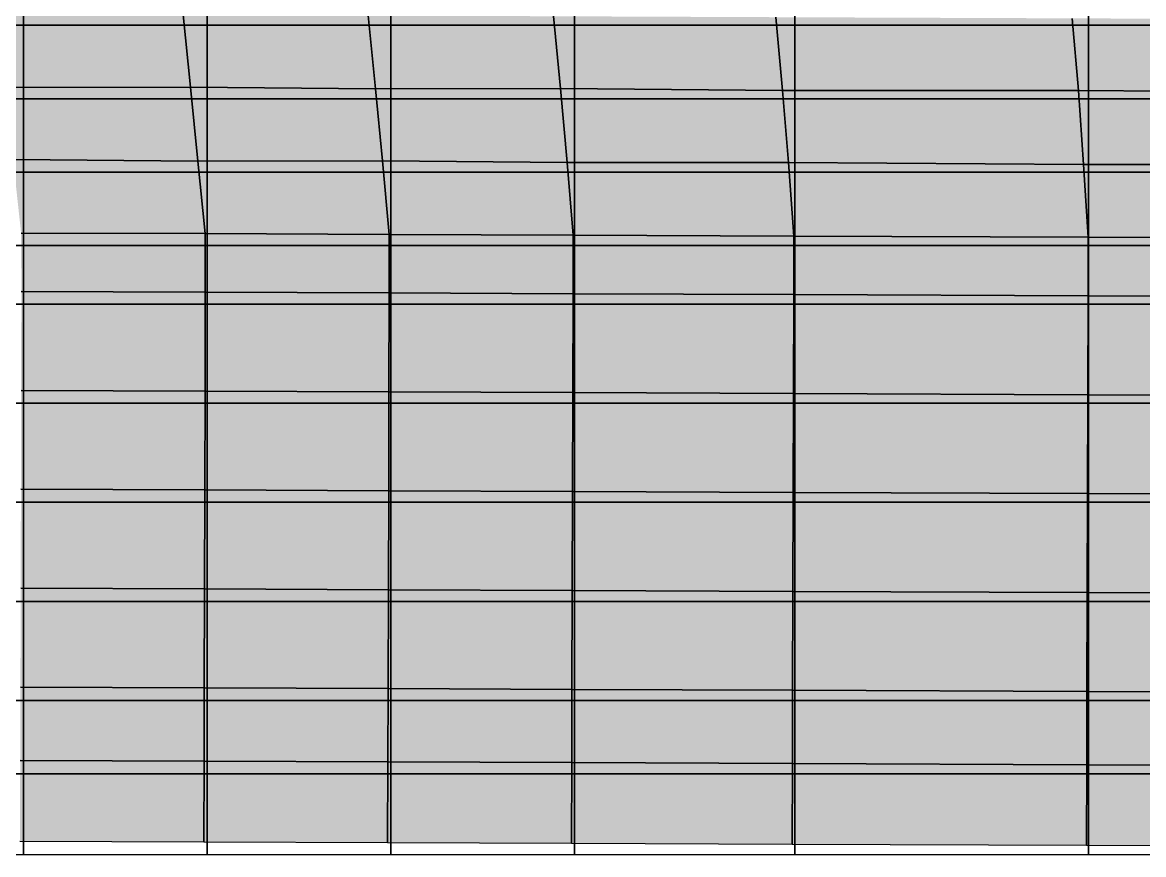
# Model space of a CAD drawing. Header units: inches. Extents: x -100 to 100, y -42 to 41.
# Drawn here: x 69.48 to 84.75, y -41.4 to -30.06 of the extents above; entities that cross this region are included whole.
import ezdxf

# ---------------------------------------------------------------- set-up
doc = ezdxf.new("R2010")
doc.units = ezdxf.units.IN
doc.header["$MEASUREMENT"] = 0
for name, color, linetype in [('Mesh-Acs', 7, 'Continuous'), ('Mesh-Ag1', 7, 'Continuous'), ('Mesh-Dc1', 7, 'Continuous'), ('Mesh-Dg1', 7, 'Continuous'), ('Mesh-Ds1', 7, 'Continuous'), ('Undeformed Mesh-Ac1①', 7, 'Continuous'), ('Undeformed Mesh-Acs', 7, 'Continuous'), ('Undeformed Mesh-Ag1', 7, 'Continuous'), ('Undeformed Mesh-Dc1', 7, 'Continuous'), ('Undeformed Mesh-Dg1', 7, 'Continuous'), ('Undeformed Mesh-Ds1', 7, 'Continuous')]:
    doc.layers.add(name, color=color, linetype=linetype)

msp = doc.modelspace()

# ---------------------------------------------------------------- linework, layer by layer
at = {"color": 7, "true_color": 0xffffff, "transparency": 33554687}
for points in [[(69.2535, -30.9486), (71.6729, -29.9585), (69.1542, -29.9496)], [(69.2535, -30.9486), (71.7725, -30.9444), (71.6729, -29.9585)], [(74.2926, -30.9658), (74.1922, -29.9676), (71.6729, -29.9585)], [(74.2926, -30.9658), (71.6729, -29.9585), (71.7725, -30.9444)], [(74.2926, -30.9658), (76.7145, -29.977), (74.1922, -29.9676)], [(74.2926, -30.9658), (76.8121, -30.9619), (76.7145, -29.977)], [(76.8121, -30.9619), (79.7413, -29.9898), (76.7145, -29.977)], [(76.8121, -30.9619), (79.835, -30.9882), (79.7413, -29.9898)], [(79.835, -30.9882), (83.7791, -30.0055), (79.7413, -29.9898)], [(79.835, -30.9882), (83.8656, -30.9899), (83.7791, -30.0055)], [(83.8656, -30.9899), (87.8168, -30.02174), (83.7791, -30.0055)], [(83.8656, -30.9899), (87.8958, -31.02024), (87.8168, -30.02174)], [(71.7725, -30.9444), (69.2535, -30.9486), (69.3565, -31.9288)], [(71.7725, -30.9444), (69.3565, -31.9288), (71.8724, -31.9501)], [(74.387, -31.9462), (74.2926, -30.9658), (71.7725, -30.9444)], [(74.387, -31.9462), (71.7725, -30.9444), (71.8724, -31.9501)], [(76.8121, -30.9619), (74.2926, -30.9658), (74.387, -31.9462)], [(76.8121, -30.9619), (74.387, -31.9462), (76.8992, -31.9688)], [(79.835, -30.9882), (76.8121, -30.9619), (76.8992, -31.9688)], [(79.835, -30.9882), (76.8992, -31.9688), (79.91396, -31.9686)], [(83.8656, -30.9899), (79.835, -30.9882), (79.91396, -31.9686)], [(83.8656, -30.9899), (79.91396, -31.9686), (83.9334, -31.9968)], [(87.8958, -31.02024), (83.8656, -30.9899), (83.9334, -31.9968)], [(87.8958, -31.02024), (83.9334, -31.9968), (87.95617, -32)], [(71.97242, -32.9391), (71.8724, -31.9501), (69.3565, -31.9288)], [(71.97242, -32.9391), (69.3565, -31.9288), (69.46548, -32.9305)], [(74.4782, -32.9489), (74.387, -31.9462), (71.8724, -31.9501)], [(74.4782, -32.9489), (71.8724, -31.9501), (71.97242, -32.9391)], [(76.98347, -32.959), (76.8992, -31.9688), (74.387, -31.9462)], [(76.98347, -32.959), (74.387, -31.9462), (74.4782, -32.9489)], [(79.98899, -32.9716), (79.91396, -31.9686), (76.8992, -31.9688)], [(79.98899, -32.9716), (76.8992, -31.9688), (76.98347, -32.959)], [(83.995244, -32.9874), (83.9334, -31.9968), (79.91396, -31.9686)], [(83.995244, -32.9874), (79.91396, -31.9686), (79.98899, -32.9716)], [(88.000663, -33.00226), (87.95617, -32), (83.9334, -31.9968)], [(88.000663, -33.00226), (83.9334, -31.9968), (83.995244, -32.9874)], [(69.46697, -33.7281), (71.97242, -32.9391), (69.46548, -32.9305)], [(69.46697, -33.7281), (71.9729, -33.7374), (71.97242, -32.9391)], [(74.47824, -33.747), (74.4782, -32.9489), (71.97242, -32.9391)], [(74.47824, -33.747), (71.97242, -32.9391), (71.9729, -33.7374)], [(74.47824, -33.747), (76.98347, -32.959), (74.4782, -32.9489)], [(74.47824, -33.747), (76.98289, -33.7576), (76.98347, -32.959)], [(76.98289, -33.7576), (79.98899, -32.9716), (76.98347, -32.959)], [(76.98289, -33.7576), (79.98809, -33.77), (79.98899, -32.9716)], [(79.98809, -33.77), (83.995244, -32.9874), (79.98899, -32.9716)], [(79.98809, -33.77), (83.994128, -33.7864), (83.995244, -32.9874)], [(83.994128, -33.7864), (88.000663, -33.00226), (83.995244, -32.9874)], [(83.994128, -33.7864), (87.999931, -33.80096), (88.000663, -33.00226)], [(69.46506, -35.0751), (71.9729, -33.7374), (69.46697, -33.7281)], [(69.46506, -35.0751), (71.97029, -35.0844), (71.9729, -33.7374)], [(74.47488, -35.0947), (71.9729, -33.7374), (71.97029, -35.0844)], [(74.47488, -35.0947), (74.47824, -33.747), (71.9729, -33.7374)], [(76.9793, -35.1051), (74.47824, -33.747), (74.47488, -35.0947)], [(76.9793, -35.1051), (76.98289, -33.7576), (74.47824, -33.747)], [(79.98415, -35.118), (76.98289, -33.7576), (76.9793, -35.1051)], [(79.98415, -35.118), (79.98809, -33.77), (76.98289, -33.7576)], [(83.990616, -35.1342), (79.98809, -33.77), (79.98415, -35.118)], [(83.990616, -35.1342), (83.994128, -33.7864), (79.98809, -33.77)], [(83.990616, -35.1342), (87.999931, -33.80096), (83.994128, -33.7864)], [(83.990616, -35.1342), (87.996556, -35.1492), (87.999931, -33.80096)], [(69.46278, -36.4223), (71.97029, -35.0844), (69.46506, -35.0751)], [(69.46278, -36.4223), (71.96719, -36.432), (71.97029, -35.0844)], [(74.4714, -36.4423), (71.97029, -35.0844), (71.96719, -36.432)], [(74.4714, -36.4423), (74.47488, -35.0947), (71.97029, -35.0844)], [(74.4714, -36.4423), (76.9793, -35.1051), (74.47488, -35.0947)], [(74.4714, -36.4423), (76.97536, -36.453), (76.9793, -35.1051)], [(79.98034, -36.4658), (76.9793, -35.1051), (76.97536, -36.453)], [(79.98034, -36.4658), (79.98415, -35.118), (76.9793, -35.1051)], [(79.98034, -36.4658), (83.990616, -35.1342), (79.98415, -35.118)], [(79.98034, -36.4658), (83.98682, -36.4821), (83.990616, -35.1342)], [(83.98682, -36.4821), (87.996556, -35.1492), (83.990616, -35.1342)], [(83.98682, -36.4821), (87.993591, -36.497), (87.996556, -35.1492)], [(69.45987, -37.7701), (71.96719, -36.432), (69.46278, -36.4223)], [(69.45987, -37.7701), (71.96372, -37.7798), (71.96719, -36.432)], [(74.46749, -37.7902), (71.96719, -36.432), (71.96372, -37.7798)], [(74.46749, -37.7902), (74.4714, -36.4423), (71.96719, -36.432)], [(74.46749, -37.7902), (76.97536, -36.453), (74.4714, -36.4423)], [(74.46749, -37.7902), (76.97139, -37.8008), (76.97536, -36.453)], [(79.97625, -37.8135), (76.97536, -36.453), (76.97139, -37.8008)], [(79.97625, -37.8135), (79.98034, -36.4658), (76.97536, -36.453)], [(79.97625, -37.8135), (83.98682, -36.4821), (79.98034, -36.4658)], [(79.97625, -37.8135), (83.98314, -37.8299), (83.98682, -36.4821)], [(83.98314, -37.8299), (87.993591, -36.497), (83.98682, -36.4821)], [(83.98314, -37.8299), (87.990625, -37.8445), (87.993591, -36.497)], [(71.96372, -37.7798), (69.45987, -37.7701), (69.45623, -39.118)], [(71.96372, -37.7798), (69.45623, -39.118), (71.95964, -39.1279)], [(74.46323, -39.1382), (71.96372, -37.7798), (71.95964, -39.1279)], [(74.46323, -39.1382), (74.46749, -37.7902), (71.96372, -37.7798)], [(76.97139, -37.8008), (74.46749, -37.7902), (74.46323, -39.1382)], [(76.97139, -37.8008), (74.46323, -39.1382), (76.96705, -39.1487)], [(79.972, -39.1612), (76.97139, -37.8008), (76.96705, -39.1487)], [(79.972, -39.1612), (79.97625, -37.8135), (76.97139, -37.8008)], [(83.98314, -37.8299), (79.97625, -37.8135), (79.972, -39.1612)], [(83.98314, -37.8299), (79.972, -39.1612), (83.97944, -39.1773)], [(87.990625, -37.8445), (83.98314, -37.8299), (83.97944, -39.1773)], [(87.990625, -37.8445), (83.97944, -39.1773), (87.98709, -39.1919)], [(69.45345, -40.1168), (71.95964, -39.1279), (69.45623, -39.118)], [(69.45345, -40.1168), (71.95661, -40.1265), (71.95964, -39.1279)], [(71.95661, -40.1265), (74.46323, -39.1382), (71.95964, -39.1279)], [(71.95661, -40.1265), (74.4601, -40.1367), (74.46323, -39.1382)], [(74.4601, -40.1367), (76.96705, -39.1487), (74.46323, -39.1382)], [(74.4601, -40.1367), (76.96393, -40.1471), (76.96705, -39.1487)], [(76.96393, -40.1471), (79.972, -39.1612), (76.96705, -39.1487)], [(76.96393, -40.1471), (79.969, -40.1595), (79.972, -39.1612)], [(79.969, -40.1595), (83.97944, -39.1773), (79.972, -39.1612)], [(79.969, -40.1595), (83.97654, -40.1753), (83.97944, -39.1773)], [(83.97654, -40.1753), (87.98709, -39.1919), (83.97944, -39.1773)], [(83.97654, -40.1753), (87.98408, -40.1901), (87.98709, -39.1919)], [(71.95661, -40.1265), (69.45345, -40.1168), (69.44969, -41.2156)], [(71.95661, -40.1265), (69.44969, -41.2156), (71.95252, -41.2251)], [(74.4601, -40.1367), (71.95661, -40.1265), (71.95252, -41.2251)], [(74.4601, -40.1367), (71.95252, -41.2251), (74.45594, -41.2351)], [(76.96393, -40.1471), (74.4601, -40.1367), (74.45594, -41.2351)], [(76.96393, -40.1471), (74.45594, -41.2351), (76.95976, -41.2453)], [(79.969, -40.1595), (76.96393, -40.1471), (76.95976, -41.2453)], [(79.969, -40.1595), (76.95976, -41.2453), (79.96504, -41.2574)], [(83.97654, -40.1753), (79.969, -40.1595), (79.96504, -41.2574)], [(83.97654, -40.1753), (79.96504, -41.2574), (83.97272, -41.2732)], [(87.98408, -40.1901), (83.97654, -40.1753), (83.97272, -41.2732)], [(87.98408, -40.1901), (83.97272, -41.2732), (87.98058, -41.288)]]:
    msp.add_solid(points, dxfattribs=at)
at = {"layer": 'Mesh-Acs', "color": 18, "true_color": 0x000000, "transparency": 33554559}
for p, q in [((71.7725, -30.9444), (71.6729, -29.9585)), ((71.6729, -29.9585), (71.7725, -30.9444)), ((74.2926, -30.9658), (74.1922, -29.9676)), ((74.1922, -29.9676), (74.2926, -30.9658)), ((76.8121, -30.9619), (76.7145, -29.977)), ((76.7145, -29.977), (76.8121, -30.9619)), ((79.835, -30.9882), (79.7413, -29.9898)), ((79.7413, -29.9898), (79.835, -30.9882)), ((83.8656, -30.9899), (83.7791, -30.0055)), ((83.7791, -30.0055), (83.8656, -30.9899)), ((71.7725, -30.9444), (69.2535, -30.9486)), ((69.2535, -30.9486), (71.7725, -30.9444)), ((71.8724, -31.9501), (71.7725, -30.9444)), ((74.2926, -30.9658), (71.7725, -30.9444)), ((71.7725, -30.9444), (71.8724, -31.9501)), ((71.7725, -30.9444), (74.2926, -30.9658)), ((76.8121, -30.9619), (74.2926, -30.9658)), ((74.2926, -30.9658), (76.8121, -30.9619)), ((74.387, -31.9462), (74.2926, -30.9658)), ((74.2926, -30.9658), (74.387, -31.9462)), ((76.8992, -31.9688), (76.8121, -30.9619)), ((79.835, -30.9882), (76.8121, -30.9619)), ((76.8121, -30.9619), (76.8992, -31.9688)), ((76.8121, -30.9619), (79.835, -30.9882)), ((79.91396, -31.9686), (79.835, -30.9882)), ((83.8656, -30.9899), (79.835, -30.9882)), ((79.835, -30.9882), (79.91396, -31.9686)), ((79.835, -30.9882), (83.8656, -30.9899)), ((83.9334, -31.9968), (83.8656, -30.9899)), ((87.8958, -31.02024), (83.8656, -30.9899)), ((83.8656, -30.9899), (83.9334, -31.9968)), ((83.8656, -30.9899), (87.8958, -31.02024)), ((71.8724, -31.9501), (69.3565, -31.9288)), ((69.3565, -31.9288), (71.8724, -31.9501)), ((74.387, -31.9462), (71.8724, -31.9501)), ((71.8724, -31.9501), (74.387, -31.9462)), ((71.97242, -32.9391), (71.8724, -31.9501)), ((71.8724, -31.9501), (71.97242, -32.9391)), ((74.4782, -32.9489), (74.387, -31.9462)), ((76.8992, -31.9688), (74.387, -31.9462)), ((74.387, -31.9462), (74.4782, -32.9489)), ((74.387, -31.9462), (76.8992, -31.9688)), ((79.91396, -31.9686), (76.8992, -31.9688)), ((76.8992, -31.9688), (79.91396, -31.9686)), ((76.98347, -32.959), (76.8992, -31.9688)), ((76.8992, -31.9688), (76.98347, -32.959)), ((79.98899, -32.9716), (79.91396, -31.9686)), ((83.9334, -31.9968), (79.91396, -31.9686)), ((79.91396, -31.9686), (79.98899, -32.9716)), ((79.91396, -31.9686), (83.9334, -31.9968)), ((83.995244, -32.9874), (83.9334, -31.9968)), ((87.95617, -32), (83.9334, -31.9968)), ((83.9334, -31.9968), (83.995244, -32.9874)), ((83.9334, -31.9968), (87.95617, -32)), ((69.46548, -32.9305), (71.97242, -32.9391)), ((71.97242, -32.9391), (74.4782, -32.9489)), ((74.4782, -32.9489), (76.98347, -32.959)), ((76.98347, -32.959), (79.98899, -32.9716)), ((79.98899, -32.9716), (83.995244, -32.9874)), ((83.995244, -32.9874), (88.000663, -33.00226))]:
    msp.add_line(p, q, dxfattribs=at)
at = {"layer": 'Mesh-Ag1', "color": 18, "true_color": 0x000000, "transparency": 33554559}
for p, q in [((71.97242, -32.9391), (69.46548, -32.9305)), ((71.9729, -33.7374), (71.97242, -32.9391)), ((74.4782, -32.9489), (71.97242, -32.9391)), ((71.97242, -32.9391), (71.9729, -33.7374)), ((74.47824, -33.747), (74.4782, -32.9489)), ((76.98347, -32.959), (74.4782, -32.9489)), ((74.4782, -32.9489), (74.47824, -33.747)), ((76.98289, -33.7576), (76.98347, -32.959)), ((76.98347, -32.959), (76.98289, -33.7576)), ((79.98899, -32.9716), (76.98347, -32.959)), ((79.98809, -33.77), (79.98899, -32.9716)), ((79.98899, -32.9716), (79.98809, -33.77)), ((83.995244, -32.9874), (79.98899, -32.9716)), ((83.994128, -33.7864), (83.995244, -32.9874)), ((83.995244, -32.9874), (83.994128, -33.7864)), ((88.000663, -33.00226), (83.995244, -32.9874)), ((69.46697, -33.7281), (71.9729, -33.7374)), ((71.9729, -33.7374), (74.47824, -33.747)), ((74.47824, -33.747), (76.98289, -33.7576)), ((76.98289, -33.7576), (79.98809, -33.77)), ((79.98809, -33.77), (83.994128, -33.7864)), ((83.994128, -33.7864), (87.999931, -33.80096))]:
    msp.add_line(p, q, dxfattribs=at)
at = {"layer": 'Mesh-Dc1', "color": 18, "true_color": 0x000000, "transparency": 33554559}
for p, q in [((71.9729, -33.7374), (69.46697, -33.7281)), ((71.97029, -35.0844), (71.9729, -33.7374)), ((71.9729, -33.7374), (71.97029, -35.0844)), ((74.47824, -33.747), (71.9729, -33.7374)), ((74.47488, -35.0947), (74.47824, -33.747)), ((74.47824, -33.747), (74.47488, -35.0947)), ((76.98289, -33.7576), (74.47824, -33.747)), ((76.9793, -35.1051), (76.98289, -33.7576)), ((76.98289, -33.7576), (76.9793, -35.1051)), ((79.98809, -33.77), (76.98289, -33.7576)), ((79.98415, -35.118), (79.98809, -33.77)), ((79.98809, -33.77), (79.98415, -35.118)), ((83.994128, -33.7864), (79.98809, -33.77)), ((83.990616, -35.1342), (83.994128, -33.7864)), ((83.994128, -33.7864), (83.990616, -35.1342)), ((87.999931, -33.80096), (83.994128, -33.7864)), ((71.97029, -35.0844), (69.46506, -35.0751)), ((69.46506, -35.0751), (71.97029, -35.0844)), ((71.96719, -36.432), (71.97029, -35.0844)), ((71.97029, -35.0844), (71.96719, -36.432)), ((74.47488, -35.0947), (71.97029, -35.0844)), ((71.97029, -35.0844), (74.47488, -35.0947)), ((74.4714, -36.4423), (74.47488, -35.0947)), ((74.47488, -35.0947), (74.4714, -36.4423)), ((76.9793, -35.1051), (74.47488, -35.0947)), ((74.47488, -35.0947), (76.9793, -35.1051)), ((76.97536, -36.453), (76.9793, -35.1051)), ((76.9793, -35.1051), (76.97536, -36.453)), ((79.98415, -35.118), (76.9793, -35.1051)), ((76.9793, -35.1051), (79.98415, -35.118)), ((79.98034, -36.4658), (79.98415, -35.118)), ((79.98415, -35.118), (79.98034, -36.4658)), ((83.990616, -35.1342), (79.98415, -35.118)), ((79.98415, -35.118), (83.990616, -35.1342)), ((83.98682, -36.4821), (83.990616, -35.1342)), ((83.990616, -35.1342), (83.98682, -36.4821)), ((87.996556, -35.1492), (83.990616, -35.1342)), ((83.990616, -35.1342), (87.996556, -35.1492)), ((71.96719, -36.432), (69.46278, -36.4223)), ((69.46278, -36.4223), (71.96719, -36.432)), ((71.96372, -37.7798), (71.96719, -36.432)), ((71.96719, -36.432), (71.96372, -37.7798)), ((74.4714, -36.4423), (71.96719, -36.432)), ((71.96719, -36.432), (74.4714, -36.4423)), ((74.46749, -37.7902), (74.4714, -36.4423)), ((74.4714, -36.4423), (74.46749, -37.7902)), ((76.97536, -36.453), (74.4714, -36.4423)), ((74.4714, -36.4423), (76.97536, -36.453)), ((76.97139, -37.8008), (76.97536, -36.453)), ((76.97536, -36.453), (76.97139, -37.8008)), ((79.98034, -36.4658), (76.97536, -36.453)), ((76.97536, -36.453), (79.98034, -36.4658)), ((79.97625, -37.8135), (79.98034, -36.4658)), ((79.98034, -36.4658), (79.97625, -37.8135)), ((83.98682, -36.4821), (79.98034, -36.4658)), ((79.98034, -36.4658), (83.98682, -36.4821)), ((83.98314, -37.8299), (83.98682, -36.4821)), ((83.98682, -36.4821), (83.98314, -37.8299)), ((87.993591, -36.497), (83.98682, -36.4821)), ((83.98682, -36.4821), (87.993591, -36.497)), ((71.96372, -37.7798), (69.45987, -37.7701)), ((69.45987, -37.7701), (71.96372, -37.7798)), ((71.95964, -39.1279), (71.96372, -37.7798)), ((71.96372, -37.7798), (71.95964, -39.1279)), ((74.46749, -37.7902), (71.96372, -37.7798)), ((71.96372, -37.7798), (74.46749, -37.7902)), ((74.46323, -39.1382), (74.46749, -37.7902)), ((74.46749, -37.7902), (74.46323, -39.1382)), ((76.97139, -37.8008), (74.46749, -37.7902)), ((74.46749, -37.7902), (76.97139, -37.8008)), ((76.96705, -39.1487), (76.97139, -37.8008)), ((76.97139, -37.8008), (76.96705, -39.1487)), ((79.97625, -37.8135), (76.97139, -37.8008)), ((76.97139, -37.8008), (79.97625, -37.8135)), ((79.972, -39.1612), (79.97625, -37.8135)), ((79.97625, -37.8135), (79.972, -39.1612)), ((83.98314, -37.8299), (79.97625, -37.8135)), ((79.97625, -37.8135), (83.98314, -37.8299)), ((83.97944, -39.1773), (83.98314, -37.8299)), ((83.98314, -37.8299), (83.97944, -39.1773)), ((87.990625, -37.8445), (83.98314, -37.8299)), ((83.98314, -37.8299), (87.990625, -37.8445)), ((69.45623, -39.118), (71.95964, -39.1279)), ((71.95964, -39.1279), (74.46323, -39.1382)), ((74.46323, -39.1382), (76.96705, -39.1487)), ((76.96705, -39.1487), (79.972, -39.1612)), ((79.972, -39.1612), (83.97944, -39.1773)), ((83.97944, -39.1773), (87.98709, -39.1919))]:
    msp.add_line(p, q, dxfattribs=at)
at = {"layer": 'Mesh-Dg1', "color": 18, "true_color": 0x000000, "transparency": 33554559}
for p, q in [((71.95661, -40.1265), (69.45345, -40.1168)), ((71.95252, -41.2251), (71.95661, -40.1265)), ((71.95661, -40.1265), (71.95252, -41.2251)), ((74.4601, -40.1367), (71.95661, -40.1265)), ((74.45594, -41.2351), (74.4601, -40.1367)), ((74.4601, -40.1367), (74.45594, -41.2351)), ((76.96393, -40.1471), (74.4601, -40.1367)), ((76.95976, -41.2453), (76.96393, -40.1471)), ((76.96393, -40.1471), (76.95976, -41.2453)), ((79.969, -40.1595), (76.96393, -40.1471)), ((79.96504, -41.2574), (79.969, -40.1595)), ((79.969, -40.1595), (79.96504, -41.2574)), ((83.97654, -40.1753), (79.969, -40.1595)), ((83.97272, -41.2732), (83.97654, -40.1753)), ((83.97654, -40.1753), (83.97272, -41.2732)), ((87.98408, -40.1901), (83.97654, -40.1753)), ((69.44969, -41.2156), (71.95252, -41.2251)), ((71.95252, -41.2251), (74.45594, -41.2351)), ((74.45594, -41.2351), (76.95976, -41.2453)), ((76.95976, -41.2453), (79.96504, -41.2574)), ((79.96504, -41.2574), (83.97272, -41.2732)), ((83.97272, -41.2732), (87.98058, -41.288))]:
    msp.add_line(p, q, dxfattribs=at)
at = {"layer": 'Mesh-Ds1', "color": 18, "true_color": 0x000000, "transparency": 33554559}
for p, q in [((71.95964, -39.1279), (69.45623, -39.118)), ((71.95661, -40.1265), (71.95964, -39.1279)), ((71.95964, -39.1279), (71.95661, -40.1265)), ((74.46323, -39.1382), (71.95964, -39.1279)), ((74.4601, -40.1367), (74.46323, -39.1382)), ((74.46323, -39.1382), (74.4601, -40.1367)), ((76.96705, -39.1487), (74.46323, -39.1382)), ((76.96393, -40.1471), (76.96705, -39.1487)), ((76.96705, -39.1487), (76.96393, -40.1471)), ((79.972, -39.1612), (76.96705, -39.1487)), ((79.969, -40.1595), (79.972, -39.1612)), ((79.972, -39.1612), (79.969, -40.1595)), ((83.97944, -39.1773), (79.972, -39.1612)), ((83.97654, -40.1753), (83.97944, -39.1773)), ((83.97944, -39.1773), (83.97654, -40.1753)), ((87.98709, -39.1919), (83.97944, -39.1773)), ((69.45345, -40.1168), (71.95661, -40.1265)), ((71.95661, -40.1265), (74.4601, -40.1367)), ((74.4601, -40.1367), (76.96393, -40.1471)), ((76.96393, -40.1471), (79.969, -40.1595)), ((79.969, -40.1595), (83.97654, -40.1753)), ((83.97654, -40.1753), (87.98408, -40.1901))]:
    msp.add_line(p, q, dxfattribs=at)
at = {"layer": 'Undeformed Mesh-Ac1①', "color": 1, "true_color": 0xff0000, "transparency": 33554687}
for p, q in [((69.5, -30.1), (69.5, -28.5)), ((69.5, -28.5), (69.5, -30.1)), ((72, -30.1), (72, -28.5)), ((72, -28.5), (72, -30.1)), ((74.5, -30.1), (74.5, -28.5)), ((74.5, -28.5), (74.5, -30.1)), ((77, -30.1), (77, -28.5)), ((77, -28.5), (77, -30.1)), ((80, -30.1), (80, -28.5)), ((80, -28.5), (80, -30.1)), ((84, -30.1), (84, -28.5)), ((84, -28.5), (84, -30.1)), ((67, -30.1), (69.5, -30.1)), ((69.5, -30.1), (72, -30.1)), ((72, -30.1), (74.5, -30.1)), ((74.5, -30.1), (77, -30.1)), ((77, -30.1), (80, -30.1)), ((80, -30.1), (84, -30.1)), ((84, -30.1), (88, -30.1))]:
    msp.add_line(p, q, dxfattribs=at)
at = {"layer": 'Undeformed Mesh-Acs', "color": 1, "true_color": 0xff0000, "transparency": 33554687}
for p, q in [((69.5, -30.1), (67, -30.1)), ((69.5, -31.1), (69.5, -30.1)), ((72, -30.1), (69.5, -30.1)), ((69.5, -30.1), (69.5, -31.1)), ((72, -31.1), (72, -30.1)), ((74.5, -30.1), (72, -30.1)), ((72, -30.1), (72, -31.1)), ((74.5, -31.1), (74.5, -30.1)), ((77, -30.1), (74.5, -30.1)), ((74.5, -30.1), (74.5, -31.1)), ((77, -31.1), (77, -30.1)), ((80, -30.1), (77, -30.1)), ((77, -30.1), (77, -31.1)), ((80, -31.1), (80, -30.1)), ((84, -30.1), (80, -30.1)), ((80, -30.1), (80, -31.1)), ((84, -31.1), (84, -30.1)), ((88, -30.1), (84, -30.1)), ((84, -30.1), (84, -31.1)), ((69.5, -31.1), (67, -31.1)), ((67, -31.1), (69.5, -31.1)), ((69.5, -32.1), (69.5, -31.1)), ((72, -31.1), (69.5, -31.1)), ((69.5, -31.1), (69.5, -32.1)), ((69.5, -31.1), (72, -31.1)), ((72, -32.1), (72, -31.1)), ((74.5, -31.1), (72, -31.1)), ((72, -31.1), (72, -32.1)), ((72, -31.1), (74.5, -31.1)), ((74.5, -32.1), (74.5, -31.1)), ((77, -31.1), (74.5, -31.1)), ((74.5, -31.1), (74.5, -32.1)), ((74.5, -31.1), (77, -31.1)), ((77, -32.1), (77, -31.1)), ((80, -31.1), (77, -31.1)), ((77, -31.1), (77, -32.1)), ((77, -31.1), (80, -31.1)), ((80, -32.1), (80, -31.1)), ((84, -31.1), (80, -31.1)), ((80, -31.1), (80, -32.1)), ((80, -31.1), (84, -31.1)), ((84, -32.1), (84, -31.1)), ((88, -31.1), (84, -31.1)), ((84, -31.1), (84, -32.1)), ((84, -31.1), (88, -31.1)), ((69.5, -32.1), (67, -32.1)), ((67, -32.1), (69.5, -32.1)), ((69.5, -33.1), (69.5, -32.1)), ((72, -32.1), (69.5, -32.1)), ((69.5, -32.1), (69.5, -33.1)), ((69.5, -32.1), (72, -32.1)), ((72, -33.1), (72, -32.1)), ((74.5, -32.1), (72, -32.1)), ((72, -32.1), (72, -33.1)), ((72, -32.1), (74.5, -32.1)), ((74.5, -33.1), (74.5, -32.1)), ((77, -32.1), (74.5, -32.1)), ((74.5, -32.1), (74.5, -33.1)), ((74.5, -32.1), (77, -32.1)), ((77, -33.1), (77, -32.1)), ((80, -32.1), (77, -32.1)), ((77, -32.1), (77, -33.1)), ((77, -32.1), (80, -32.1)), ((80, -33.1), (80, -32.1)), ((84, -32.1), (80, -32.1)), ((80, -32.1), (80, -33.1)), ((80, -32.1), (84, -32.1)), ((84, -33.1), (84, -32.1)), ((88, -32.1), (84, -32.1)), ((84, -32.1), (84, -33.1)), ((84, -32.1), (88, -32.1)), ((67, -33.1), (69.5, -33.1)), ((69.5, -33.1), (72, -33.1)), ((72, -33.1), (74.5, -33.1)), ((74.5, -33.1), (77, -33.1)), ((77, -33.1), (80, -33.1)), ((80, -33.1), (84, -33.1)), ((84, -33.1), (88, -33.1))]:
    msp.add_line(p, q, dxfattribs=at)
at = {"layer": 'Undeformed Mesh-Ag1', "color": 1, "true_color": 0xff0000, "transparency": 33554687}
for p, q in [((69.5, -33.1), (67, -33.1)), ((69.5, -33.9), (69.5, -33.1)), ((72, -33.1), (69.5, -33.1)), ((69.5, -33.1), (69.5, -33.9)), ((72, -33.9), (72, -33.1)), ((74.5, -33.1), (72, -33.1)), ((72, -33.1), (72, -33.9)), ((74.5, -33.9), (74.5, -33.1)), ((77, -33.1), (74.5, -33.1)), ((74.5, -33.1), (74.5, -33.9)), ((77, -33.9), (77, -33.1)), ((80, -33.1), (77, -33.1)), ((77, -33.1), (77, -33.9)), ((80, -33.9), (80, -33.1)), ((84, -33.1), (80, -33.1)), ((80, -33.1), (80, -33.9)), ((84, -33.9), (84, -33.1)), ((88, -33.1), (84, -33.1)), ((84, -33.1), (84, -33.9)), ((67, -33.9), (69.5, -33.9)), ((69.5, -33.9), (72, -33.9)), ((72, -33.9), (74.5, -33.9)), ((74.5, -33.9), (77, -33.9)), ((77, -33.9), (80, -33.9)), ((80, -33.9), (84, -33.9)), ((84, -33.9), (88, -33.9))]:
    msp.add_line(p, q, dxfattribs=at)
at = {"layer": 'Undeformed Mesh-Dc1', "color": 1, "true_color": 0xff0000, "transparency": 33554687}
for p, q in [((69.5, -33.9), (67, -33.9)), ((69.5, -35.25), (69.5, -33.9)), ((72, -33.9), (69.5, -33.9)), ((69.5, -33.9), (69.5, -35.25)), ((72, -35.25), (72, -33.9)), ((74.5, -33.9), (72, -33.9)), ((72, -33.9), (72, -35.25)), ((74.5, -35.25), (74.5, -33.9)), ((77, -33.9), (74.5, -33.9)), ((74.5, -33.9), (74.5, -35.25)), ((77, -35.25), (77, -33.9)), ((80, -33.9), (77, -33.9)), ((77, -33.9), (77, -35.25)), ((80, -35.25), (80, -33.9)), ((84, -33.9), (80, -33.9)), ((80, -33.9), (80, -35.25)), ((84, -35.25), (84, -33.9)), ((88, -33.9), (84, -33.9)), ((84, -33.9), (84, -35.25)), ((69.5, -35.25), (67, -35.25)), ((67, -35.25), (69.5, -35.25)), ((69.5, -36.6), (69.5, -35.25)), ((72, -35.25), (69.5, -35.25)), ((69.5, -35.25), (69.5, -36.6)), ((69.5, -35.25), (72, -35.25)), ((72, -36.6), (72, -35.25)), ((74.5, -35.25), (72, -35.25)), ((72, -35.25), (72, -36.6)), ((72, -35.25), (74.5, -35.25)), ((74.5, -36.6), (74.5, -35.25)), ((77, -35.25), (74.5, -35.25)), ((74.5, -35.25), (74.5, -36.6)), ((74.5, -35.25), (77, -35.25)), ((77, -36.6), (77, -35.25)), ((80, -35.25), (77, -35.25)), ((77, -35.25), (77, -36.6)), ((77, -35.25), (80, -35.25)), ((80, -36.6), (80, -35.25)), ((84, -35.25), (80, -35.25)), ((80, -35.25), (80, -36.6)), ((80, -35.25), (84, -35.25)), ((84, -36.6), (84, -35.25)), ((88, -35.25), (84, -35.25)), ((84, -35.25), (84, -36.6)), ((84, -35.25), (88, -35.25)), ((69.5, -36.6), (67, -36.6)), ((67, -36.6), (69.5, -36.6)), ((69.5, -37.95), (69.5, -36.6)), ((72, -36.6), (69.5, -36.6)), ((69.5, -36.6), (69.5, -37.95)), ((69.5, -36.6), (72, -36.6)), ((72, -37.95), (72, -36.6)), ((74.5, -36.6), (72, -36.6)), ((72, -36.6), (72, -37.95)), ((72, -36.6), (74.5, -36.6)), ((74.5, -37.95), (74.5, -36.6)), ((77, -36.6), (74.5, -36.6)), ((74.5, -36.6), (74.5, -37.95)), ((74.5, -36.6), (77, -36.6)), ((77, -37.95), (77, -36.6)), ((80, -36.6), (77, -36.6)), ((77, -36.6), (77, -37.95)), ((77, -36.6), (80, -36.6)), ((80, -37.95), (80, -36.6)), ((84, -36.6), (80, -36.6)), ((80, -36.6), (80, -37.95)), ((80, -36.6), (84, -36.6)), ((84, -37.95), (84, -36.6)), ((88, -36.6), (84, -36.6)), ((84, -36.6), (84, -37.95)), ((84, -36.6), (88, -36.6)), ((69.5, -37.95), (67, -37.95)), ((67, -37.95), (69.5, -37.95)), ((69.5, -39.3), (69.5, -37.95)), ((72, -37.95), (69.5, -37.95)), ((69.5, -37.95), (69.5, -39.3)), ((69.5, -37.95), (72, -37.95)), ((72, -39.3), (72, -37.95)), ((74.5, -37.95), (72, -37.95)), ((72, -37.95), (72, -39.3)), ((72, -37.95), (74.5, -37.95)), ((74.5, -39.3), (74.5, -37.95)), ((77, -37.95), (74.5, -37.95)), ((74.5, -37.95), (74.5, -39.3)), ((74.5, -37.95), (77, -37.95)), ((77, -39.3), (77, -37.95)), ((80, -37.95), (77, -37.95)), ((77, -37.95), (77, -39.3)), ((77, -37.95), (80, -37.95)), ((80, -39.3), (80, -37.95)), ((84, -37.95), (80, -37.95)), ((80, -37.95), (80, -39.3)), ((80, -37.95), (84, -37.95)), ((84, -39.3), (84, -37.95)), ((88, -37.95), (84, -37.95)), ((84, -37.95), (84, -39.3)), ((84, -37.95), (88, -37.95)), ((67, -39.3), (69.5, -39.3)), ((69.5, -39.3), (72, -39.3)), ((72, -39.3), (74.5, -39.3)), ((74.5, -39.3), (77, -39.3)), ((77, -39.3), (80, -39.3)), ((80, -39.3), (84, -39.3)), ((84, -39.3), (88, -39.3))]:
    msp.add_line(p, q, dxfattribs=at)
at = {"layer": 'Undeformed Mesh-Dg1', "color": 1, "true_color": 0xff0000, "transparency": 33554687}
for p, q in [((69.5, -40.3), (67, -40.3)), ((69.5, -41.4), (69.5, -40.3)), ((72, -40.3), (69.5, -40.3)), ((69.5, -40.3), (69.5, -41.4)), ((72, -41.4), (72, -40.3)), ((74.5, -40.3), (72, -40.3)), ((72, -40.3), (72, -41.4)), ((74.5, -41.4), (74.5, -40.3)), ((77, -40.3), (74.5, -40.3)), ((74.5, -40.3), (74.5, -41.4)), ((77, -41.4), (77, -40.3)), ((80, -40.3), (77, -40.3)), ((77, -40.3), (77, -41.4)), ((80, -41.4), (80, -40.3)), ((84, -40.3), (80, -40.3)), ((80, -40.3), (80, -41.4)), ((84, -41.4), (84, -40.3)), ((88, -40.3), (84, -40.3)), ((84, -40.3), (84, -41.4)), ((67, -41.4), (69.5, -41.4)), ((69.5, -41.4), (72, -41.4)), ((72, -41.4), (74.5, -41.4)), ((74.5, -41.4), (77, -41.4)), ((77, -41.4), (80, -41.4)), ((80, -41.4), (84, -41.4)), ((84, -41.4), (88, -41.4))]:
    msp.add_line(p, q, dxfattribs=at)
at = {"layer": 'Undeformed Mesh-Ds1', "color": 1, "true_color": 0xff0000, "transparency": 33554687}
for p, q in [((69.5, -39.3), (67, -39.3)), ((69.5, -40.3), (69.5, -39.3)), ((72, -39.3), (69.5, -39.3)), ((69.5, -39.3), (69.5, -40.3)), ((72, -40.3), (72, -39.3)), ((74.5, -39.3), (72, -39.3)), ((72, -39.3), (72, -40.3)), ((74.5, -40.3), (74.5, -39.3)), ((77, -39.3), (74.5, -39.3)), ((74.5, -39.3), (74.5, -40.3)), ((77, -40.3), (77, -39.3)), ((80, -39.3), (77, -39.3)), ((77, -39.3), (77, -40.3)), ((80, -40.3), (80, -39.3)), ((84, -39.3), (80, -39.3)), ((80, -39.3), (80, -40.3)), ((84, -40.3), (84, -39.3)), ((88, -39.3), (84, -39.3)), ((84, -39.3), (84, -40.3)), ((67, -40.3), (69.5, -40.3)), ((69.5, -40.3), (72, -40.3)), ((72, -40.3), (74.5, -40.3)), ((74.5, -40.3), (77, -40.3)), ((77, -40.3), (80, -40.3)), ((80, -40.3), (84, -40.3)), ((84, -40.3), (88, -40.3))]:
    msp.add_line(p, q, dxfattribs=at)

doc.saveas('drawing.dxf')
